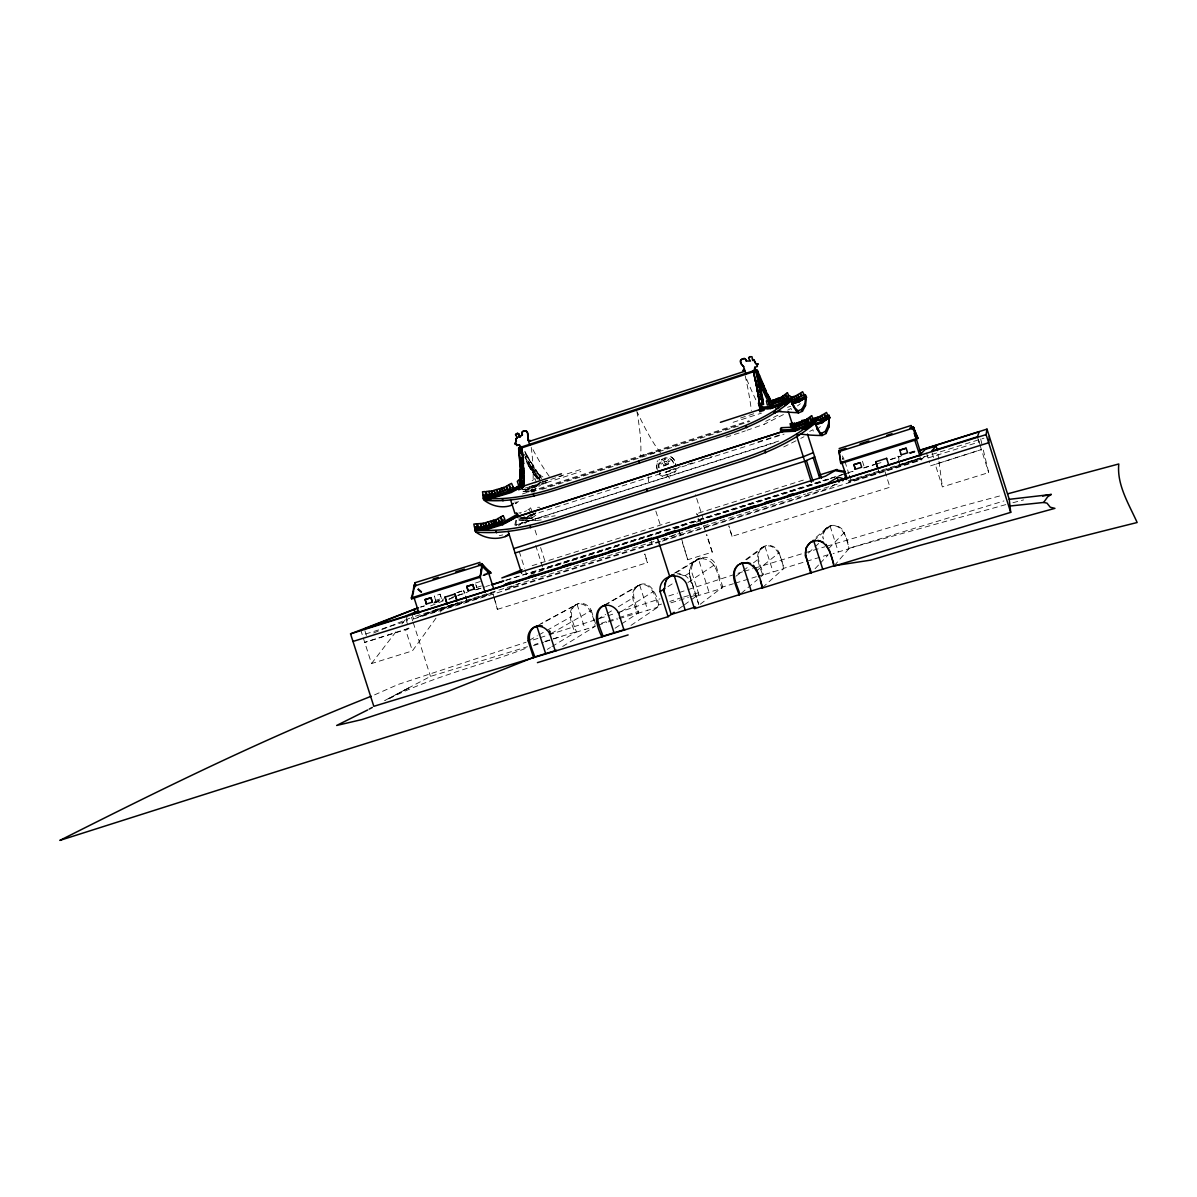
<?xml version="1.0" encoding="UTF-8"?>
<svg xmlns="http://www.w3.org/2000/svg" width="1197" height="1197" viewBox="0 0 1197 1197"><rect width="100%" height="100%" fill="white"/><g stroke="black" fill="none" stroke-linecap="round" stroke-linejoin="round"><path stroke-width="0.75" stroke-dasharray="5 3.75" d="M538.441 478.127C546.625 474.85 529.194 469.239 538.919 478.815M689.397 572.45L689.622 570.535M533.204 470.765L535.837 469.718L541.253 478.052M530.51 466.606L533.159 465.558L541.328 478.441M540.939 481.344L525.004 457.478L528.176 462.715L527.009 463.089L529.777 467.593L530.929 467.204C522.52 452.421 536.151 466.561 536.047 471.005L532.53 472.142L527.039 463.434L530.555 462.281L527.682 456.341L525.169 457.015M689.562 570.58L691.208 565.418M515.847 525.274L516.67 518.645M514.8 525.049L516.401 517.822L535.029 518.63L549.842 516.565M660.041 472.965L659.577 474.73L662.24 476.211L675.048 472.112L676.335 469.942L675.078 468.73M664.111 465.842L670.096 463.329L661.911 466.65M537.573 507.304L539.802 507.274M662.24 476.211L674.554 471.693L676.335 469.942M691.148 565.463L692.09 563.952M825.361 529.448L823.596 533.204L823.356 539.039M363.304 637.971L371.519 663.557L412.396 650.899L435.992 618.131M440.287 612.176L443.503 607.717M514.964 501.812L515.563 503.713L517.074 501.678M371.519 663.557L397.419 629.861M401.923 623.996L407.549 616.679M692.031 563.996L693.138 562.65M761.262 548.465C754.424 556.051 761.427 566.645 763.417 574.53L758.733 578.51M826.214 528.416L823.551 532.291L822.698 538.007M834.279 565.717L849.257 548.271L1003.954 500.945M666.026 472.276L672.789 469.314M924.503 456.431L921.151 460.142L661.956 541.253M526.845 491.728L531.722 486.536M815.082 568.68L818.913 564.625M820.184 563.278L827.845 555.184M828.788 548.435L844.274 532.605C841.641 526.141 832.828 522.775 827.172 527.518L811.357 541.568M693.063 562.695L698.554 559.313L709.073 592.306M637.373 586.141C629.368 593.203 636.4 604.904 638.674 612.699L621.108 624.25M808.394 553.029L813.661 548.121M814.977 546.879L818.928 543.199M825.721 528.85L827.172 527.518M899.935 464.78L920.613 457.897L899.935 464.78L897.376 456.73L898.094 456.162L899.112 459.364M762.564 587.547L784.05 568.216L828.324 554.675M813.736 540.879L830.598 525.767M884.957 471.423L889.969 487.224L732.025 536.361L728.734 526.007M741.242 593.323L757.387 579.647M757.103 570.415L779.097 552.67C776.554 546.49 768.25 542.944 762.609 547.313M539.802 482.331L534.61 486.401L525.004 489.633M541.119 482.316L534.535 487.164L543.423 481.344M535.732 486.805L540.655 482.945L542.645 484.127L546.116 483.004L545.802 481.807M531.827 491.728L541.717 484.201L580.844 471.543M700.23 604.246L722.779 586.964L733.387 583.732M735.901 576.251L741.751 571.792M743.202 570.67L747.586 567.333M753.422 562.874L758.479 559.014M535.149 512.989L530.331 516.431L535.388 513.648M535.852 512.765L531.513 516.057L521.054 519.318L532.68 515.698M797.456 405.933L800.389 403.718M524.885 523.418L539.368 512.511L663.377 472.785M816.474 429.648L822.324 425.234M518.54 525.618L532.74 514.964L521.174 518.555M528.266 492.027L535.658 486.595L526.291 489.753L520.695 489.573M515.563 503.713L518.525 501.528M678.564 609.064L682.948 605.877M684.4 604.814L690.235 600.565M691.701 599.488L698.839 594.296L691.582 571.567A12.479 12.269 55.7 0 1 700.365 557.952A12.479 12.269 55.6 0 1 715.507 564.176L722.779 586.964M746.509 559.777L765.601 545.847M745.731 559.553L762.22 547.583C753.078 554.286 760.185 567.169 762.758 575.099L783.451 568.77C782.718 559.732 776.404 541.628 763.746 546.745M850.977 480.476L848.419 482.286L921.106 459.543L922.408 458.107L850.977 480.476L849.331 475.314M761.561 548.061L763.267 546.849M826.693 527.937C839.681 518.75 848.628 538.8 848.838 548.765L833.097 553.583M630.999 625.388L658.754 606.565C658.275 597.019 650.24 577.478 637.388 586.006M527.907 509.892L529.119 509.069L530.54 512.63M532.156 480.64L533.398 479.817M863.875 465.783L862.438 461.234M687.946 582.505L715.507 564.176M834.623 484.59L829.252 488.152L505.538 589.478L518.929 583.702M615.078 628.216L619.597 625.238M667.956 586.605L675.841 581.592M685.283 575.577L691.582 571.567M621.228 611.577L653.861 591.213M562.665 646.485L595.059 626.39C594.206 617.742 588.311 599.847 575.952 604.754M698.554 559.313L701.681 558.7M675.856 572.884L700.365 557.952M597.647 619.298L605.637 614.465M607.223 613.492L612.011 610.59M618.4 606.714L633.782 597.393M674.465 573.139L697.642 559.059M547.238 649.387L550.351 647.517M551.907 646.575L576.37 631.762C573.767 624.086 566.765 611.024 576.026 604.694L540.864 623.682M732.025 536.361L728.958 525.887M604.261 605.233L638.39 585.423C627.797 591.049 634.575 605.592 637.672 613.358L657.811 607.193C656.988 598.425 650.959 580.455 638.495 585.423M605.173 605.098L640.664 584.45M551.129 633.572L591.303 610.47C589.029 605.233 582.61 601.478 577.104 604.126C565.328 608.749 571.448 624.699 575.203 632.465L595.059 626.39M529.463 640.215L537.318 635.787M538.889 634.904L545.174 631.373M546.745 630.49L571.508 616.56M538.455 625.253L578.256 603.722M388.86 698.569L410.047 687.183L384.821 700.664M644.929 554.002L647.353 562.71L644.629 554.166M384.895 700.469L430.486 676.395L527.458 646.724M787.731 410.137L790.993 408.461L791.606 410.362M783.437 414.566L764.479 424.172L747.093 430.232M809.681 431.399L812.883 429.768L813.541 431.848M800.778 438.386L803.965 436.755M777.93 415.179L763.866 422.272L764.479 424.172M783.721 446.96L797.636 439.972M389.279 698.584C432.775 676.365 481.074 665.607 526.485 648.071M675.647 534.281L664.544 539.712L663.033 534.984M494.585 599.084L492.984 594.041L497.398 609.363L495.124 600.774M374.571 694.859L398.047 684.489L526.126 642.22M406.067 619.702L408.82 628.275L405.574 629.667L412.396 650.899M538.62 571.852L547.209 568.201L662.51 532.007M531.139 574.066L534.475 572.645M530.959 573.513L671.801 528.7M466.935 600.729L463.658 590.525L466.381 599.039M454.95 604.021L457.434 602.974L441.005 608.121M439.359 608.63L435.513 610.231L453.708 604.53M412.067 614.33L413.563 618.999L438.566 608.645M373.659 632.974L409.853 618.146M448.83 599.443L453.843 597.423L449.055 598.919M532.186 565.657L669.901 522.101M430.606 605.921L444.267 600.415M475.748 584.555L476.675 587.458L476.002 584.465M434.346 602.061L443.488 598.964M435.528 600.4L434.421 595.956L435.528 600.4L441.454 598.515L440.062 594.176L434.137 596.061M441.454 598.515L440.062 594.176M475.523 583.014L480.985 581.308M520.037 513.109L521.338 512.63M524.436 511.643L526.62 510.79M741.886 432.057L745.357 430.845M529.134 486.955L533.877 485.339M531.184 486.356L536.241 484.635M536.914 486.446L525.184 490.321L527.533 489.618M536.256 488.466L526.889 491.608L521.279 491.413L534.894 491.967M533.428 645.692L543.528 642.325M545.204 641.757L551.937 639.512M553.613 638.959L562.021 636.146M682.081 597.468L669.796 601.433M668.824 595.956L677.592 593.069M679.342 592.5L686.36 590.196M688.11 589.612L742.484 571.852M525.288 453.454L527.757 457.149L524.944 452.062M526.396 457.912L527.772 457.463L524.57 451.628M527.398 457.269L530.54 461.937M530.884 466.591L533.653 471.394L532.485 471.783L529.777 467.593M538.306 474.625L532.934 466.561L540.909 478.172M529.807 467.937L533.323 466.8L530.181 462.057M533.578 470.75L536.316 475.269L535.164 475.643L532.485 471.783M599.622 618.46L615.587 613.268M617.368 612.684L659.951 598.844M532.53 472.142L535.209 476.017L538.71 474.895M542.899 481.733L548.226 480.012M558.894 476.556L580.246 469.643M542.525 482.092L562.096 475.763M740.599 418.007L756.579 412.83M543.124 482.66L543.677 483.319L542.54 483.693L540.296 482.361M733.133 422.287L761.516 413.115M522.446 493.957L749.083 420.76M531.259 492.012L749.906 421.404M541.762 489.468L656.839 452.316M658.619 451.748L738.28 426.027M726.04 437.204L740.135 432.656M533.174 639.916L538.411 638.225M540.161 637.657L547.164 635.398M548.914 634.844L594.37 620.151M528.865 515.294L535.777 513.079M669.781 470.137L680.405 466.74M687.482 464.466L694.559 462.192M701.651 459.932L712.275 456.521M758.015 441.873L782.449 434.032M665.143 472.217L747.781 445.733M749.546 445.179L784.095 434.107M665.876 472.142L671.831 470.421M515.952 525.079L778.753 441.035M774.983 442.576L515.937 525.199M601.403 623.233L606.67 621.557M608.42 621.004L617.203 618.206M618.969 617.637L638.285 611.487M658.29 605.113L661.567 604.051M787.491 407.309L790.708 406.292M483.453 574.455L486.999 573.333M482.825 575.652L486.341 574.545M483.603 575.488L488.885 573.812M698.45 513.109L806.838 478.995M457.134 592.575L463.658 590.525M456.82 592.71L463.329 590.66M476.675 587.458L482.63 585.572M909.735 452.496L916.393 450.416M434.72 602.061L442.98 599.458M909.122 453.05L915.825 450.94M420.042 607.163L423.618 606.056M434.302 602.69L443.219 599.892M457.463 595.418L466.381 592.62M475.284 589.822L484.201 587.024M485.982 586.455L489.543 585.348M505.583 580.306L846.084 473.369M847.865 472.815L853.222 471.124M863.92 467.773L878.194 463.284M890.673 459.364L899.59 456.566M910.304 453.199L915.645 451.523M421.149 607.014L424.696 605.891M433.583 603.108L442.456 600.325M451.344 597.527L456.67 595.852M458.451 595.298L467.324 592.515M476.211 589.717L485.084 586.934M506.406 580.246L828.309 479.144M830.09 478.591L842.508 474.7M844.274 474.132L853.147 471.349M863.785 468.012L874.423 464.675M876.204 464.107L881.516 462.446M890.388 459.663L901.027 456.311M909.9 453.528L915.211 451.868M673.657 528.116L828.519 479.488M665.906 530.944L701.592 519.737M820.843 482.301L703.282 519.214L695.472 494.69M674.33 529.044L682.784 526.396M696.34 522.131L699.736 521.069M653.966 541.523L411.573 617.428L412.681 620.899M661.088 539.278L691.387 529.792M694.963 528.67L805.566 494.032M807.362 493.478L839.471 483.423M848.389 480.625L983.979 438.162M424.86 614.39L490.501 593.832M849.705 481.374L921.765 458.825M413.563 618.999L660.34 541.762M928.079 457.972L979.026 442.022M541.224 519.887L535.672 520.665L517.059 519.857L523.164 520.201L533.398 517.014M408.82 628.275L364.726 642.4L409.748 628.365M930.563 465.842L981.615 449.518L935.246 464.376L942.398 486.91L988.692 472.591L982.797 447.798M497.398 609.363L647.652 562.545M682.32 542.286L687.721 559.732L712.245 552.131L706.828 534.67M534.49 644.57L537.932 643.522M544.815 641.412L576.37 631.762M597.946 625.163L606.789 622.455M608.57 621.916L617.428 619.208M619.193 618.654L638.674 612.699M670.948 602.824L688.38 597.498M690.115 596.959L698.839 594.296M735.153 583.178L756.354 576.7M758.12 576.161L763.417 574.53M696.085 596.301L722.03 588.34C718.05 578.69 718.035 563.922 706.484 559.523M744.25 571.313L753.033 568.635M754.783 568.111L824.957 546.76M826.708 546.221L959.799 506.705L1002.577 495.184M536.346 485.877L527.353 488.93M520.082 518.196L528.341 515.757A149.176 143.161 81.6 0 1 519.618 524.72M529.912 515.294L536.226 513.438M683.696 597.004L691.836 594.67M693.467 594.206L698.36 592.799M687.721 559.732L681.063 536.989M712.245 552.131L706.499 534.745M1005.809 504.61L849.257 548.271L844.274 532.605M1012.916 502.725L1023.585 499.912M499.209 535.732L502.785 534.894M524.765 488.152L541.717 484.201M641.682 455.459L656.958 452.107M551.622 516.311L555.169 515.787M701.607 558.73L703.297 558.73M677.128 573.782L680.719 574.066M523.164 520.201L535.672 520.665L535.029 518.63L522.52 518.166M522.386 489.633L537.707 490.246M518.87 512.9L520.306 512.974M703.238 558.775L706.559 559.478M678.879 573.827L685.821 576.356M543.872 481.658L546.116 483.004M684.1 575.413C687.841 575.503 695.412 589.089 690.056 580.575M659.577 472.68L660.564 473.384M673.657 463.194A7.795 7.391 -50 0 0 664.41 458.301L664.23 458.167A7.795 7.391 -50 0 1 673.761 465.02M535.164 475.643L537.767 479.174M535.209 476.017L536.959 478.396M699.048 516.909L696.669 513.678L698.928 520.785M713.562 564.984L714.639 566.57M533.293 466.441L527.682 456.341M524.87 451.284L527.727 456.596M532.037 511.418L530.63 507.857L529.403 508.665L530.735 512.286M536.361 482.167L534.939 478.576L533.697 479.413L535.029 483.049M413.249 622.635L430.486 676.395M405.873 616.275L407.369 620.929L362.362 635.023L360.866 630.385M364.905 630.714L367.09 637.537M699.871 519.498L701.158 523.523M689.517 574.306L698.689 604.201M689.681 576.251L698.629 604.246M655.836 511.089L660.295 525.034M651.228 541.104L652.245 544.291M639.662 585.019L647.727 610.275M591.303 610.47L595.971 625.103M542.899 476.93L540.371 475.478L540.58 476.241M577.104 604.35L585.124 629.427M535.044 530.121L537.648 538.321M540.61 547.553L546.116 564.76M535.702 545.488L543.468 569.787M534.595 573.213L534.311 572.106L533.593 572.929M519.244 551.488L524.615 568.261M525.154 569.937L526.77 574.979M932.074 452.735L934.588 460.695M926.508 453.035L929.575 462.7M878.254 469.493L879.241 472.606L878.179 469.553M844.947 461.533L848.793 473.593M830.134 526.186L838.334 551.982M779.097 552.67L784.05 568.216M764.943 546.326L773.097 571.927M978.562 439.927L980.597 446.316M977.455 437.07L988.692 472.591M703.791 526.007L705.961 532.994M678.908 530.017L680.524 535.254M679.088 531.827L680.165 535.313M980.687 438.94L982.378 446.017M937.984 454.217L938.717 459.663M938.972 461.473L942.398 486.91M689.472 572.405L689.442 574.351M670.604 456.566A9.815 9.307 -50 0 1 675.377 464.631M657.587 470.331A9.815 9.307 -50 0 1 657.632 460.74M671.098 457A9.8 9.292 -50 0 1 675.871 465.049M657.168 468.491A9.8 9.292 -50 0 1 659.652 459.124M659.038 467.892A7.795 7.391 -50 0 1 664.41 458.301M658.874 467.758A7.795 7.391 -50 0 1 662.435 459.005M636.864 411.259A147.859 28.055 71.3 0 1 640.5 457.284M745.192 375.723A149.745 19.212 71.7 0 1 751.342 410.511M755.816 399.768A133.091 15.232 71.8 0 1 745.791 377.16M660.535 452.81A131.61 22.279 71.6 0 1 637.507 412.651M531.229 447.409A146.049 36.434 71 0 1 533.069 479.862M549.243 476.301A130.159 29.027 71.3 0 1 531.752 447.334M538.56 479.099A130.024 29.73 71.2 0 1 524.974 458.137M539.817 479.354A130.039 29.626 71.2 0 1 524.301 454.456M536.555 477.438A130.009 29.73 71.2 0 1 526.515 461.683M421.718 592.335A101.012 30.927 71.6 0 1 417.08 588.355M421.823 591.617A101.835 31.092 71.6 0 1 417.962 588.086M421.239 592.665A101.012 30.927 71.6 0 1 415.823 587.727M843.092 459.319A105.68 8.978 72.2 0 1 842.269 457.808M844.065 459.199A106.548 8.978 72.2 0 1 842.374 455.937M842.987 459.543A105.68 8.978 72.2 0 1 842.583 458.765M648.535 476.945A163.615 31.287 71.4 0 1 648.161 484.89M669.662 478.276A143.954 24.284 71.6 0 1 665.921 473.339M664.215 460.965L664.17 462.446L665.143 461.234L666.534 461.728L665.771 460.501L666.714 459.169L665.188 459.663L664.395 458.466L664.32 459.947L662.854 460.411L664.215 460.965M668.689 459.453L667.731 460.576L668.495 461.653L669.841 461.249L670.036 459.783L668.689 459.453M661.238 461.773L660.34 462.955L661.193 464.092L662.554 463.568L662.644 462.162L661.238 461.773M663.722 464.286L663.467 465.094L664.844 465.109L665.487 463.718L664.275 462.835L663.078 463.703L663.722 464.286M667.956 462.117L668.27 463.493L667.073 464.391L665.936 463.583L666.52 462.162L667.956 462.117M494.72 592.036L486.206 595.672L420.042 616.38L429.588 612.43L494.72 592.036"/><path stroke-width="1.5" d="M520.74 477.783C525.513 471.842 524.077 489.723 521.398 487.463L522.655 485.264L523.254 472.576L522.865 457.404L521.114 446.541L518.989 447.558L520.755 468.581L520.336 484.755M523.149 467.788L523.538 477.738L522.625 452.421M524.091 477.992L521.832 446.9M521.279 482.705L520.082 483.094L520.261 469.419L521.443 469.029M520.71 484.635L520.471 458.182M529.777 440.182L530.436 441.065L528.072 440.436L527.653 434.631A4.713 4.579 80.6 0 0 527.234 432.566L525.947 431.01A5.162 4.997 80.4 0 0 523.328 431.369L523.044 431.399A1.691 1.646 80.7 0 0 522.042 432.132A2.095 2.035 80.7 0 0 521.832 433.898L522.431 434.825L522.131 433.868A2.095 2.035 80.7 0 1 522.326 432.102A1.691 1.646 80.7 0 1 523.328 431.369M528.072 440.436L527.937 434.601A4.713 4.579 80.6 0 0 527.518 432.536L526.755 431.713M827.157 416.002C835.027 411.648 818.03 425.159 815.501 422.81M520.216 486.057L518.615 489.768L522.251 488.585L523.538 486.326L523.897 477.618M520.276 483.468L520.456 469.748L518.6 448.576L519.932 447.618L519.094 447.798M740.554 361.599L740.584 361.344A1.526 1.511 -75.7 0 1 741.123 359.893A5.297 5.237 -75.7 0 1 743.576 358.696A1.736 1.721 -75.1 0 1 744.863 358.696A2.155 2.14 -75.2 0 1 746.09 360.028L746.404 361.015L746.09 360.028M481.134 566.016L481.209 564.954L414.267 586.051L413.982 585.124M695.637 606.969L671.188 614.45L663.991 590.66L665.906 581.009M814.843 422.84L820.184 432.955L821.516 433.314L825.391 431.324L828.384 424.74L828.967 417.618L829.057 426.85L826.08 433.479L822.204 435.484A157.45 154.757 -54.4 0 1 800.808 434.077M521.712 488.256C525.019 486.236 523.463 477.453 520.53 482.047M989.335 436.486L988.662 442.755L352.98 641.457M780.13 411.648L798.594 412.815L802.439 411.289L805.506 405.603L806.239 399.274L805.626 397.374L804.893 403.673L801.81 409.329L797.965 410.84L794.808 407.713L790.289 398.93L786.609 401.668M911.216 425.788L912.383 429.528M811.88 541.792C826.439 535.867 832.289 556.366 833.83 566.226L1010.702 512.361L986.089 434.601L987.001 429.125L919.221 450.401M760.095 408.297L759.811 411.663L763.641 410.421L763.94 408.656M763.641 410.421L763.821 407.968L762.549 408.372M480.012 562.366L414.731 582.804L415.239 585.857L416.062 585.557L414.731 582.804M763.477 409.958L762.205 410.362L762.654 407.474M762.205 410.362L762.265 407.593M759.646 411.199L759.826 405.798M760.035 411.065L758.479 395.998M759.811 411.663L759.736 405.768M517.209 433.449L519.169 434.152L519.303 437.204L518.57 433.643C517.433 432.775 514.186 434.556 516.266 435.573L517.179 438.072C513.947 438.88 517.792 443.114 514.89 443.818L516.102 444.282L514.89 443.818M752.344 358.846L752.838 360.447L751.97 356.706L749.621 356.766L748.634 358.427L750.504 361.045L746.255 361M664.559 584.6L665.143 582.744M839.157 448.546L911.186 425.459M761.008 407.848L760.409 409.15L758.374 403.299L759.122 402.072L761.008 407.848L759.706 408.431M754.514 376.412L753.182 370.636L755.112 369.559L756.28 369.723L755.995 370.621C759.482 370.427 752.958 371.728 754.768 367.299L757.417 366.491L756.818 365.085L757.97 363.933L755.801 363.738L754.11 360.222L755.801 363.738M742.903 370.576L743.068 370.576M520.53 435.633L519.663 437.025L521.757 435.289M521.398 487.463L522.655 485.264M665.831 581.054L667.986 578.001M516.401 441.214L515.907 438.431M744.699 369.275L744.04 370.008L743.756 366.806L741.586 364.232A4.848 4.788 -75.1 0 1 740.704 362.257L740.479 362.093M1009.984 506.017L1043.664 502.456L1047.659 496.83L1051.28 494.451L1009.236 499.329L987.001 429.125M803.726 394.651C811.282 393.978 793.147 402.895 791.801 401.923M796.678 398.915L798.474 399.603M820.289 419.743L822.1 420.446M521.623 485.099L518.436 489.304M737.502 565.762C729.975 574.111 737.696 585.767 739.896 594.46L694.44 608.675L686.42 583.523A13.78 13.496 56.9 0 0 669.736 576.61L657.318 537.677L658.814 536.974M808.903 543.782C801.257 552.191 809.022 563.967 811.252 572.72L761.92 588.131C761.636 577.403 752.015 555.273 737.831 565.298M937.505 450.581L936.054 446.017L931.565 451.149L977.56 436.725L979.056 431.818L918.757 450.745M828.324 548.914L825.99 544.381M520.306 485.189L522.969 485.024M748.574 357.783L750.19 356.586M667.896 578.046L670.679 575.757M738.549 564.789C728.509 572.181 736.379 586.335 739.192 595.059M810.743 573.258L805.776 555.498M809.965 542.81L806 548.046L805.237 555.992M761.92 588.131L762.564 587.547L739.896 594.46M813.227 541.328L815.097 540.505M515.473 434.646L517.493 433.419M901.206 454.845L907.61 452.81L906.144 448.172L899.785 450.162L901.251 454.815M756.444 570.939L757.103 570.415L755.397 567.617M522.431 434.825L521.832 435.513M914.777 440.227L919.984 456.012M513.498 503.413L510.685 505.568C501.663 508.501 491.638 505.942 484.246 500.271L483.603 498.281C509.219 500.466 534.76 494.57 558.999 486.73L720.19 434.735C745.222 426.701 770.105 416.152 790.289 398.93L793.895 407.279L797.067 412.217L798.594 412.815L797.965 410.84M490.845 499.777L484.246 500.271C509.862 502.456 535.403 496.575 559.642 488.735L720.833 436.785C745.881 428.75 770.763 418.202 790.948 400.995L784.798 405.544M509.323 534.715C498.82 540.595 485.413 539.129 475.867 532.052L475.164 529.867C503.383 532.336 531.528 525.902 558.251 517.313L736.35 460.471C764.09 451.688 791.681 440.122 814.08 421.164L817.82 430.157L820.888 435.169L822.204 435.484L821.516 433.314M475.867 532.052C504.087 534.535 532.246 528.116 558.969 519.528L737.068 462.73C764.823 453.962 792.399 442.396 814.813 423.439L804.698 429.424M899.725 450.207L906.099 448.202M685.223 610.141L673.821 574.395M514.71 443.234L515.174 442.89M783.062 403.224L789.167 398.706L788.614 397.494C780.639 404.451 770.255 407.668 759.826 406.92A1.541 1.197 87 0 1 761.606 405.259M788.614 397.494L788.21 397.389A1.571 1.197 53.4 0 1 788.748 395.638A1.571 1.197 53.4 0 1 790.559 396.656L791.531 398.766L783.033 404.047L784.215 403.688L770.614 408.551L763.731 408.955M786.668 401.863L790.349 399.125M787.85 401.489L791.531 398.766M886.618 458.361L888.593 464.586M418.262 607.732L350.541 633.856L373.823 706.32L668.091 616.694L674.18 612.265M741.556 563.398L747.841 562.575M534.401 627.183C524.241 634.141 531.992 648.49 534.805 656.914L448.83 691.028L361.913 719.562L336.656 725.472L367.674 709.956M788.359 431.04L793.222 430.815L806.958 426.132L813.212 421.688L812.643 420.461C803.726 428.077 792.399 430.262 780.564 429.813L780.519 429.588A1.556 1.197 87.9 0 1 782.015 427.748M602.69 606.161C592.395 613.148 600.146 627.647 603.034 636.146L601.971 636.834C597.183 628.156 591.109 609.243 605.173 605.098L614.016 632.794M811.895 421.673L814.588 419.608A1.586 1.197 54.4 0 0 812.763 418.591A1.586 1.197 54.4 0 0 812.254 420.356L812.643 420.461M814.678 419.818L815.576 421.733L806.928 426.955L801.137 428.915M809.441 543.258L811.132 541.987M875.71 461.788L877.76 467.952L875.71 461.788L886.693 458.301M855.316 469.269L861.69 467.249L860.224 462.626L853.925 464.601L855.316 469.269L853.925 464.601M664.26 592.724L664.036 588.565M668.091 616.694L660.086 591.617L664.814 588.61M484.381 526.366L485.608 527.503M843.99 479.009L838.154 477.079L827.726 483.334L504.057 584.839M603.034 636.146L625.029 629.442L624.026 630.116L618.625 613.193L619.642 612.565M860.224 462.626L853.85 464.645M821.067 422.526L827.381 418.606M822.025 422.765L829.79 417.379L822.653 421.808L815.89 424.007M672.804 574.755L669.736 576.61A13.78 13.496 57 0 0 660.086 591.617M791.771 404.047L799.297 401.638L806.569 397.224L792.19 403.12M798.354 401.773L804.175 398.257M798.414 401.953L804.234 398.421M596.57 619.956L597.647 619.298M602.824 606.146L605.173 605.098M534.805 656.914L556.485 650.315L555.303 651.048L549.932 634.26L551.129 633.572M533.578 657.662L528.206 640.919L529.463 640.215M507.543 520.89L513.827 517.463M504.85 523.209L514.471 517.897M502.456 524.735L518.466 516.027L517.478 514.022A1.511 0.748 60.9 0 0 516.087 512.929M369.215 709.103L372.327 707.412M522.52 484.097L510.341 490.665L522.416 483.917A1.511 0.763 61.4 0 0 520.815 484.067M520.067 486.895L511.014 491.817L493.957 496.86L484.097 497.593L483.154 494.78L482.96 498.76L494.301 497.533L493.583 497.787L511.299 492.506L518.87 488.391M514.845 490.157L517.762 488.585M534.341 627.228L538.126 625.777L542.181 625.866M670.589 575.802L672.205 574.964M739.701 563.967L742.26 562.889L751.207 591.004M810.623 542.436L813.736 540.879L822.743 569.218M840.04 451.359L840.339 452.331M814.723 456.895L804.728 461.249L515.084 552.999M505.733 584.121L510.775 582.011M371.235 696.235C264.776 738.31 161.984 788.898 59.85 840.414C416.631 726.908 773.636 612.744 1137.15 522.52C1128.891 504.087 1116.696 484.86 1118.791 463.972L1007.919 493.748M813.362 452.616L803.292 456.73L513.693 548.615M418.755 611.622L412.067 614.33L919.58 455.219L925.296 449.399L936.054 446.017M474.162 588.999L472.755 584.57L474.162 588.999L468.117 590.914L466.695 586.485L472.755 584.57M522.116 569.727L501.842 577.942L825.451 476.182L835.072 470.63L843.915 472.127L846.249 479.548M418.636 610.754L404.975 616.26L364.352 628.994L417.588 608.121M468.117 590.914L466.965 586.38M456.641 599.188L454.965 593.996L456.85 601.059M425.204 599.532L426.341 604.036L425.204 599.532L430.95 597.722L432.356 602.136L430.95 597.722M446.93 604.171L445.045 597.108L447.259 604.021M763.237 390.027L764.329 389.743M493.658 588.729L488.885 573.812L490.845 573.139A101.76 27.546 71.7 0 1 482.211 564.565A108.224 31.152 71.6 0 1 480.251 577.178L479.264 577.538A109.136 31.481 71.6 0 0 479.743 575.622M413.025 598.425L414.147 597.991L418.965 613.044M785.112 402.596L770.419 407.803L761.846 408.312M770.614 408.551L784.14 403.479M775.761 408.805L779.127 407.578M805.701 395.474L806.254 396.581M804.803 397.853L806.569 397.224M522.685 486.177L523.418 485.922L522.326 484.172M780.564 429.813L780.983 431.848L794.224 431.264L799.401 429.514M792.908 427.763L791.756 425.159M829.237 416.257L829.79 417.379M829.207 418.307L830.105 418.007M475.104 527.039L474.73 531.004L476.152 530.555L474.715 527.114L476.87 526.875M517.179 438.072L516.565 436.501M519.019 437.249L519.947 436.995M752.689 360.432L754.26 360.237M515.802 444.326L517.029 445.479L516.595 444.117M516.73 445.508L519.393 444.7L520.156 447.08M529.957 445.164L528.61 441.618L745.088 371.16M521.084 447.109L756.235 369.903L756.519 370.801M519.603 448.591L518.6 448.576M520.964 448.142L754.26 371.504M759.197 401.594L755.023 377.564M757.91 380.496L756.13 369.948L754.813 369.708M523.583 463.194L523.179 457.927M763.551 404.541L760.439 385.853L759.197 386.257L758.165 381.035L759.407 380.631L761.516 391.165L759.197 391.928M521.997 458.66L523.373 458.212M756.803 372.267L766.245 390.895L763.97 391.643M758.27 395.564C753.586 368.437 763.955 398.002 762.13 404.541L763.387 404.137L762.16 395.534L760.903 395.938L758.3 380.362M520.875 463.434L521.443 462.386L523.209 462.566M522.894 462.775L522.865 457.404M520.022 464.361L521.204 463.972L520.8 458.705M757.746 392.407L756.384 383.474M758.285 386.945L760.589 386.182M522.401 463.957L523.777 463.508M760.529 381.005L762.758 386.122L763.985 385.718M761.771 386.796L764.06 386.047L759.452 375.185M521.114 468.461L521.697 467.369L523.463 467.578M760.23 390.491L760.364 393.738M523.957 473.054L523.852 468.251M760.11 391.224L761.367 390.82M520.351 474.236L521.548 473.847M758.524 397.135L759.99 396.656M766.918 394.83L770.599 401.444M816.728 423.933L819.616 423.005M816.354 424.606L822.923 422.466M766.08 396.177L768.354 395.429L770.389 399.648M758.763 400.531L759.556 404.377M761.307 399.708L761.023 395.175M520.291 478.8L521.488 478.411M761.576 400.382L762.833 399.978M769.087 399.663L770.299 399.259L771.691 402.237M761.846 403.853L761.696 399.589M522.49 482.75L523.897 482.301M522.431 486.431L561.468 473.788M720.414 422.317L761.262 409.09M522.131 486.775L523.538 486.326M761.92 409.539L760.454 408.82L759.347 410.376M773.741 412.785L780.878 411.095M517.373 514.276L502.411 522.595L485.473 527.772L475.867 528.52M794.03 430.516L780.833 431.1M794.224 431.264L795.392 430.89M517.942 515.428L502.905 523.807M780.983 431.848L782.135 431.474M476.047 529.822L486.102 528.954M516.072 516.999L783.496 431.249L516.116 517.149M813.212 421.688L813.227 422.481M485.937 528.984L503.159 523.732M433.134 579.049L438.371 577.403M455.788 571.882L464.496 569.129M478.426 564.715L481.912 563.607M838.738 450.581L845.845 448.336M860.044 443.833L868.932 441.02M886.678 435.409L892.004 433.718M909.765 428.092L913.326 426.97A106.503 4.908 72.3 0 0 917.68 437.429L918.009 438.416L916.348 439.015L921.301 454.636M839.651 454.86A112.683 10.204 72.2 0 0 839.052 451.583L913.625 427.942A106.503 4.908 72.3 0 0 917.994 438.386M791.711 403.868L799.297 401.638M486.999 573.333L490.546 572.211L490.845 573.139M480.266 577.149L411.648 598.859L411.349 597.916L479.967 576.281A108.224 31.152 71.6 0 0 481.927 563.637A101.76 27.546 71.7 0 0 490.531 572.181M840.578 462.551L915.989 438.76L916.303 439.748L840.893 463.523L840.578 462.551A112.683 10.204 72.2 0 0 838.753 450.611A105.68 8.978 72.2 0 0 839.666 452.571A105.68 8.978 72.2 0 1 839.052 451.583M819.287 475.074L837.047 469.478L836.239 469.957L845.022 471.438M424.935 599.637L430.666 597.827M466.695 586.485L472.486 584.675M444.715 597.243L454.965 593.996M426.341 604.036L432.356 602.136M491.324 584.779L503.802 580.859M492.191 584.705L502.845 581.353M528.565 576.715L533.922 575.024M562.44 566.076L571.358 563.278M582.056 559.927L594.535 556.021M608.794 551.548L614.151 549.857M642.669 540.909L651.587 538.126M665.861 533.653L674.719 530.87M688.918 526.411L694.23 524.75M742.125 509.727L754.544 505.837M765.182 502.486L774.055 499.718M788.239 495.259L793.566 493.598M846.07 477.947L844.947 477.678M350.541 633.856L986.089 434.601M846.07 478.98L844.932 478.71M839.606 481.628L838.648 481.927L837.212 477.379M842.449 480.745L843.406 480.431M759.871 407.13L760.275 409.165M789.167 398.706L789.182 399.499M486.102 529.732L503.174 524.495M537.423 662.644L628.126 634.919M811.252 572.72L834.279 565.717L871.057 560.076L918.922 545.652L1054.931 508.366L1050.278 507.229L1047.001 503.144L1043.664 502.456M814.095 421.598L816.369 420.925L815.576 417.858M813.451 418.501L817.596 417.199L818.389 420.267M510.521 490.605L493.658 495.588L483.917 496.306M494.241 496.845L500.376 495.034M501.902 494.585L508.216 492.7M798.234 434.855L801.721 433.853M604.111 605.712C610.006 603.662 616.231 607.867 618.625 613.193M535.598 626.794C541.448 624.789 547.568 628.994 549.932 634.26M1042.662 496.067L1051.28 494.451M519.393 444.7L520.246 448.306M801.661 420.491L803.935 420.207M804.623 420.297L806.898 420.012M516.266 435.573L515.772 434.616M525.588 430.92L525.588 430.92A5.162 5.012 80.4 0 0 523.044 431.399M476.152 530.555L481.134 530.136M766.514 408.297L771.736 407.997M767.082 408.461L771.796 408.192M781.701 427.688L794.733 427.09M788.763 431.174L793.731 430.965M745.94 374.242L744.938 370.591M743.202 369.978L744.19 370.008M743.756 366.806L741.422 364.217A4.848 4.788 -75.1 0 1 740.539 362.257L740.704 362.257M754.768 367.299L756.085 370.965M757.492 364.92L757.97 363.933M740.569 361.763L740.449 361.24A1.526 1.511 -75.7 0 1 740.973 359.878L741.123 359.893M744.863 358.696L744.714 358.681A1.736 1.721 -75.2 0 0 743.412 358.696A5.297 5.237 -75.7 0 0 740.973 359.878M817.955 540.341L823.566 542.346M766.738 394.217L760.798 380.332M749.247 562.994L750.624 563.578M526.441 431.07L526.979 431.578M771.317 401.968L770.18 400.98L770.404 401.758M753.197 565.298L754.349 566.39M522.805 457.329L520.052 458.227M523.568 472.351L521.787 472.112L520.785 473.264M758.255 380.272L755.367 381.215M760.185 390.387L758.419 390.147L757.267 391.329M760.978 395.07L759.197 394.801L758.06 396.012M761.651 399.484L759.856 399.17L758.718 400.426M762.19 403.613L760.394 403.269L759.257 404.556M549.468 630.819L550.366 632.151M762.594 407.339L760.783 406.92L759.646 408.297M520.53 451.658L518.78 448.546L520.201 464.675M770.299 399.259L765.646 392.451M768.354 395.429L762.758 386.122M756.085 369.858L756.13 369.948A149.954 18.254 71.7 0 1 762.624 404.631M759.556 380.945L757.237 370.217L758.404 375.499M488.122 521.847L489.468 524.855L486.82 525.692L485.638 522.61L490.605 521.159L491.967 524.166L489.319 524.989L488.122 521.922M493.568 520.321L494.915 523.328M501.992 488.032L503.324 491.039L500.72 491.862L499.553 488.795L503.757 487.403L505.104 490.411L504.042 487.344L506.496 486.581L507.827 489.588L502.486 491.234L501.319 488.167M496.605 489.558L497.952 492.565M798.938 397.599L797.651 394.711L795.751 395.878L796.903 398.855L801.107 396.282L799.835 393.394L797.935 394.561L799.087 397.539M822.788 418.322L821.531 415.434L819.616 416.586L820.738 419.563L824.972 417.005L823.716 414.117L821.815 415.284L822.938 418.247M757.327 370.202L759.511 375.499M758.509 374.93L760.23 378.985M758.135 375.05L759.856 379.105M810.504 420.551L809.187 417.409L807.541 418.621L808.753 421.823M521.772 487.344L519.318 487.104L518.66 485.428L517.313 481.374L518.885 479.758L520.785 485.369M492.88 520.471L494.077 523.538M496.605 489.633L497.787 492.7M414.042 609.243L415.404 613.492M638.884 460.965L639.527 462.985M646.44 489.169L647.158 491.413M519.917 449.608L519.303 447.678L520.097 451.538M533.338 494.286L533.982 496.276M529.972 525.573L530.675 527.787M510.55 499.718L514.964 513.543M502.366 498.91L503.009 500.9M508.171 531.378L521.593 573.303M545.637 653.622L536.84 626.136C530.391 627.647 526.845 634.694 528.206 640.919M495.827 530.6L496.531 532.8M479.967 576.281L485.129 592.306M847.296 478.785L841.985 463.179A113.655 10.219 72.2 0 0 841.88 462.296M828.384 424.74L829.057 426.85M825.391 431.324L826.08 433.479M820.184 432.955L820.888 435.169M817.102 427.898L817.82 430.157M804.893 403.673L805.506 405.603M801.81 409.329L802.439 411.289M807.466 434.047L821.501 478.187M813.167 457.568L819.541 477.618M796.424 410.197L797.067 412.217M793.252 405.244L793.895 407.279M806.434 460.516L813.047 481.299M796.813 434.316L797.531 436.591M797.067 437.144L811.401 482.226M788.389 411.723L792.698 425.279M829.326 550.171L833.725 563.982M774.728 410.87L775.387 412.935M764.883 450.581L765.601 452.855M745.94 425.698L746.584 427.748M757.656 572.121L759.287 577.268M760.379 580.695L762.025 585.842M802.125 421.224L803.037 424.501M799.491 425.698L798.594 422.421L796.753 423.035L797.516 426.356L796.544 423.125L794.718 423.738L795.481 427.045L800.808 425.324L799.91 422.047L798.07 422.676L798.833 425.982M778.155 398.392L779.052 401.668M774.698 399.648L775.581 402.91M772.693 400.382L773.591 403.628M794.554 399.574L793.746 396.506L791.621 397.15L792.279 400.262L797.022 398.84L796.214 395.773L794.105 396.416L794.763 399.529M791.726 397.18L792.534 400.247M481.134 526.785L480.341 523.568L477.708 523.747L478.336 526.979L484.142 526.53L483.349 523.328L480.715 523.508L481.344 526.74M489.708 494.481L488.915 491.264L486.311 491.458L486.925 494.69L492.67 494.241L491.877 491.024L489.289 491.219L489.902 494.436M777.945 398.377L778.723 401.683M774.175 399.903L774.953 403.194M772.888 400.292L773.666 403.584M801.93 421.209L802.708 424.531M758.165 381.035L755.995 370.621M755.277 378.102L756.684 387.08M754.903 378.222L755.801 382.172M754.275 375.873L755.397 381.304M818.598 420.222L817.955 417.11L820.08 416.481L820.873 419.548L816.115 420.94L815.471 417.828M755.741 370.082L756.773 375.05M753.886 371.309L754.559 374.631M753.646 371.758L754.664 376.711M758.255 382.217L758.943 385.673M756.13 382.92L756.833 387.409M758.763 396.641L759.586 405.379M1009.236 499.329L1010.702 512.361M522.82 458.047L521.787 447.528M521.473 447.02L521.952 452.047M519.932 452.705L519.453 447.678A145.869 37.302 70.9 0 1 520.007 453.379M523.269 462.655L523.478 468.371M758.12 377.564A149.939 18.254 71.7 0 1 758.898 381.23M760.619 389.953A149.939 18.254 71.7 0 1 762.489 401.01M769.491 399.738A133.271 14.454 71.9 0 1 756.833 371.354M770.105 401.683A133.256 14.454 71.9 0 1 756.863 371.893M520.545 458.885A145.869 37.302 70.9 0 1 521.024 482.975M768.504 402.207A133.241 14.559 71.9 0 1 758.18 379.479M489.842 573.423A102.568 27.815 71.7 0 1 481.942 565.747M414.76 585.991A101.012 30.927 71.6 0 1 413.982 585.153A107.386 34.937 71.5 0 1 411.334 597.887M415.045 586.919A101.012 30.927 71.6 0 1 414.282 586.081A107.386 34.937 71.5 0 1 413.833 589.523M413.653 590.63A107.386 34.937 71.5 0 1 412.516 595.911M412.247 596.914A107.386 34.937 71.5 0 1 411.633 598.814M480.805 569.413A109.136 31.481 71.6 0 1 480.67 570.49M413.309 597.453A108.314 35.162 71.5 0 1 413.01 598.395M916.498 438.865A107.341 5.027 72.3 0 1 915.166 435.858M914.448 434.167A107.341 5.027 72.3 0 1 914.089 433.284M839.83 455.907A112.683 10.204 72.2 0 1 840.878 463.493M915.974 438.73A113.61 5.581 72.3 0 0 913.326 427L913.625 427.942A113.61 5.581 72.3 0 1 916.289 439.718M508.979 533.802A149.176 143.161 81.6 0 1 505.239 536.57M782.195 401.863A1.571 1.212 61.8 0 1 783.466 400.067M770.045 406.292A1.556 1.227 78.8 0 1 771.137 404.406M492.446 494.421A1.526 0.748 79.6 0 1 493.792 495.319M508.875 489.573A1.511 0.763 67.4 0 1 510.446 490.411M793.641 429.005A1.571 1.227 79.7 0 1 794.733 427.09M806.075 424.755A1.586 1.227 62.8 0 1 807.332 422.93M500.765 521.533A1.511 0.748 66.9 0 1 502.321 522.401M783.197 395.863L781.596 397.09L782.793 400.277L784.499 398.975L783.197 395.863M785.037 394.486L783.437 395.713L784.634 398.9L786.339 397.599L785.037 394.486M787.417 392.706L785.801 393.948L786.998 397.135L788.718 395.833L787.417 392.706M807.302 418.77L805.656 419.967L806.853 423.169L808.618 421.898L807.302 418.77M811.626 415.673L809.965 416.885L811.177 420.102L812.943 418.815L811.626 415.673M803.89 394.591L801.87 395.848L800.733 392.885L802.618 391.718L803.89 394.591M827.77 415.344L825.735 416.571L824.613 413.608L826.514 412.456L827.77 415.344M513.229 487.119L510.73 488.331L509.234 484.531L511.553 483.393L513.229 487.119M510.296 488.75L507.797 489.962L506.286 486.147L508.62 485.024L510.296 488.75M500.271 517.328L497.922 518.451L499.448 522.266L501.962 521.054L500.271 517.328M503.249 515.698L500.885 516.82L502.411 520.635L504.925 519.423L503.249 515.698M775.985 399.259L770.898 401.025L771.676 404.317L776.883 402.521L775.985 399.259M779.756 397.733L776.344 399.05L777.107 402.342L780.653 400.995L779.756 397.733M782 396.985L780.175 397.628L780.953 400.95L782.898 400.262L782 396.985M803.786 420.596L800.284 421.838L801.047 425.159L804.683 423.873L803.786 420.596M806.06 419.863L804.204 420.491L804.983 423.813L806.973 423.154L806.06 419.863M500.406 491.877L492.536 494.301L491.368 491.219L493.822 490.456L495.169 493.478L494.152 490.321L499.059 488.855L500.406 491.877M486.67 525.767L484.007 526.59L482.825 523.523L485.309 522.745L486.67 525.767M499.463 521.877L492.281 524.151L491.099 521.084L495.363 519.707L496.71 522.715L495.648 519.633L498.117 518.87L499.463 521.877M768.279 400.711L766.379 400.98L767.322 405.065L769.357 404.781L768.279 400.711M770.808 400.546L768.878 400.815L769.836 404.915L771.885 404.631L770.808 400.546M792.04 423.394L790.095 423.633L791.037 427.733L793.117 427.479L792.04 423.394M794.613 423.274L792.653 423.514L793.596 427.613L795.691 427.374L794.613 423.274M485.892 494.795L483.109 495.004L482.496 491.772L485.099 491.578L485.892 494.795M476.481 523.867L473.847 524.062L474.476 527.293L477.289 527.084L476.481 523.867"/></g></svg>
